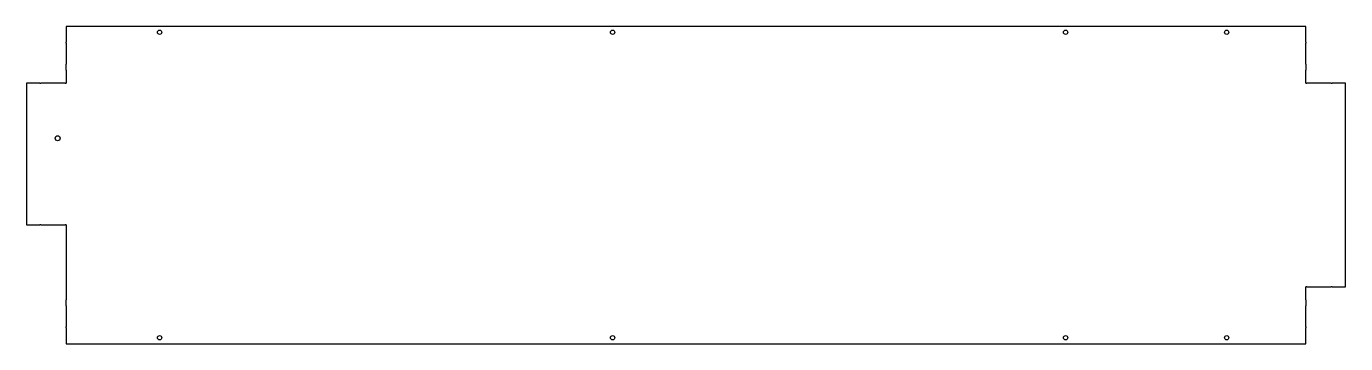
# Model space of a CAD drawing. Header units: millimetres. Extents: x -910 to 1857, y -106 to 561.
import ezdxf

# ---------------------------------------------------------------- set-up
doc = ezdxf.new("R2010")
doc.units = ezdxf.units.MM
doc.layers.add('Default', color=7, linetype='Continuous')
doc.layers.add('PAINEL_MOVEL_500', color=7, linetype='Continuous')

# ---------------------------------------------------------------- blocks, each defined once
blk = doc.blocks.new('SE')
at = {"layer": 'PAINEL_MOVEL_500', "color": 7, "linetype": 'Continuous'}
for p, q in [((1773.7, 561), (-826.3, 561)), ((-826.3, 561), (-826.3, 527.9)), ((1773.7, 527.9), (1773.7, 561)), ((-826.3, 525.9), (-826.3, 527.9)), ((-826.3, 525.9), (-826.3, 481.7)), ((1773.7, 527.9), (1773.7, 525.9)), ((1773.7, 481.7), (1773.7, 525.9)), ((-826.3, 468.7), (-826.3, 481.7)), ((1773.7, 481.7), (1773.7, 468.7)), ((-826.3, 468.7), (-826.3, 441.6)), ((1773.7, 441.6), (1773.7, 468.7)), ((-909.8, 441.6), (-909.8, 143.6)), ((-881.7, 441.6), (-909.8, 441.6)), ((-881.7, 441.6), (-879.6, 441.6)), ((-828.4, 441.6), (-879.6, 441.6)), ((-828.4, 441.6), (-826.4, 441.6)), ((-826.4, 441.6), (-826.3, 441.6)), ((1773.8, 441.6), (1773.7, 441.6)), ((1773.8, 441.6), (1775.8, 441.6)), ((1827, 441.6), (1775.8, 441.6)), ((1827, 441.6), (1829.1, 441.6)), ((1857.2, 441.6), (1829.1, 441.6)), ((1857.2, 13.6), (1857.2, 441.6)), ((-909.8, 143.6), (-881.7, 143.6)), ((-879.6, 143.6), (-881.7, 143.6)), ((-879.6, 143.6), (-828.4, 143.6)), ((-826.4, 143.6), (-828.4, 143.6)), ((-826.3, 143.6), (-826.4, 143.6)), ((-826.3, 143.6), (-826.3, -13.5)), ((1773.7, -13.5), (1773.7, 13.6)), ((1773.8, 13.6), (1773.7, 13.6)), ((1775.8, 13.6), (1773.8, 13.6)), ((1775.8, 13.6), (1827, 13.6)), ((1829.1, 13.6), (1827, 13.6)), ((1829.1, 13.6), (1857.2, 13.6)), ((-826.3, -26.6), (-826.3, -13.5)), ((-826.3, -26.6), (-826.3, -70.8)), ((1773.7, -13.5), (1773.7, -26.6)), ((1773.7, -70.8), (1773.7, -26.6)), ((-826.3, -72.8), (-826.3, -70.8)), ((-826.3, -72.8), (-826.3, -105.9)), ((1773.7, -70.8), (1773.7, -72.8)), ((1773.7, -105.9), (1773.7, -72.8)), ((-826.3, -105.9), (1773.7, -105.9))]:
    blk.add_line(p, q, dxfattribs=at)
for centre, radius in [((-630.3, 548.5), 4.5), ((319.7, 548.5), 4.5), ((1269.7, 548.5), 4.5), ((1607.7, 548.5), 4.5), ((-844.2, 325.8), 5.25), ((-630.3, -93.4), 4.5), ((319.7, -93.4), 4.5), ((1269.7, -93.4), 4.5), ((1607.7, -93.4), 4.5)]:
    blk.add_circle(centre, radius, dxfattribs=at)

msp = doc.modelspace()

# ---------------------------------------------------------------- block references
at = {"layer": 'Default'}
msp.add_blockref('SE', (0, 0), dxfattribs=at)

doc.saveas('drawing.dxf')
